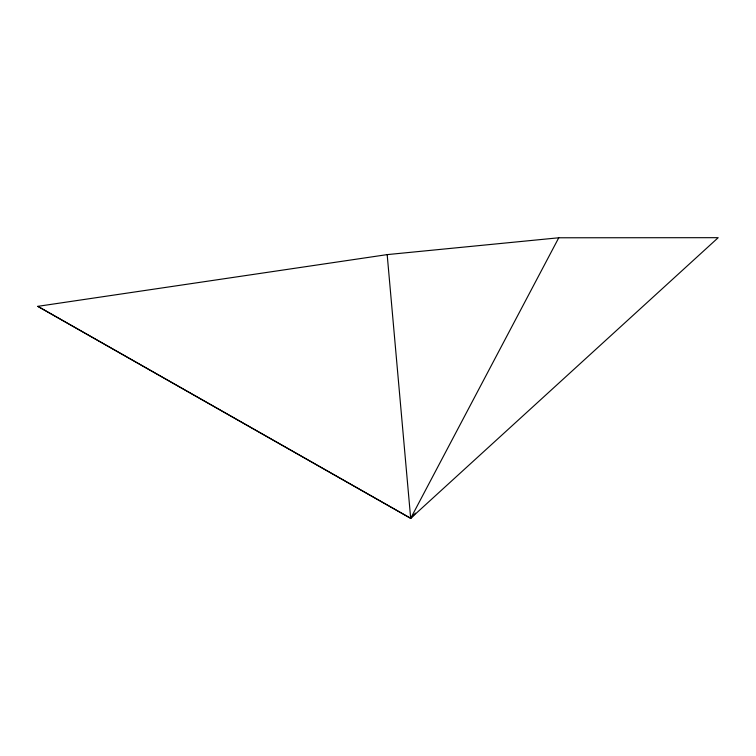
<?xml version="1.0" encoding="UTF-8"?>
<svg xmlns="http://www.w3.org/2000/svg" width="756" height="756" viewBox="0 0 756 756"><rect width="100%" height="100%" fill="white"/><g stroke="black" fill="none" stroke-linecap="round" stroke-linejoin="round"><path stroke-width="1.13" d="M558.76 237.781L410.678 518.323L37.8 306.341L387.176 254.611L558.76 237.781L718.2 237.677L410.678 518.323L37.8 306.341M415.507 513.154L410.678 518.323L387.176 254.611"/></g></svg>
